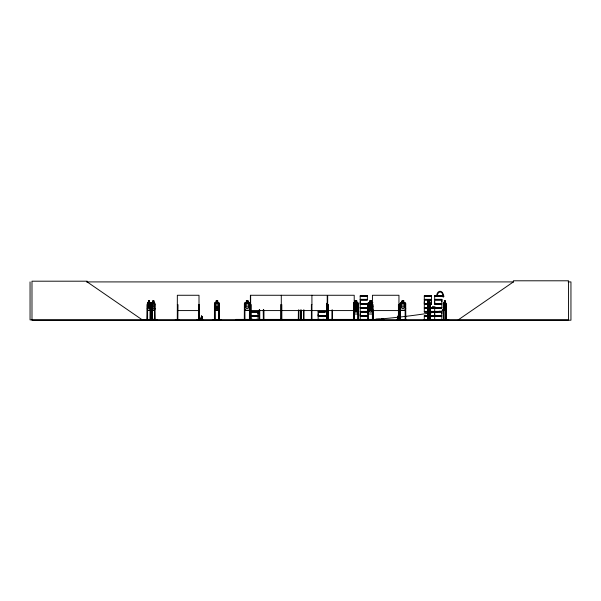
<?xml version="1.0" encoding="UTF-8"?>
<svg xmlns="http://www.w3.org/2000/svg" width="601" height="601" viewBox="0 0 601 601"><rect width="100%" height="100%" fill="white"/><g stroke="black" fill="none" stroke-linecap="round" stroke-linejoin="round"><path stroke-width="0.9" d="M257.994 313.872L257.994 312.107L251.316 312.107M325.314 315.63L318.147 315.63L318.154 313.872M367.376 315.63L360.209 315.63L360.217 313.872M367.376 303.58L360.209 303.58L360.217 301.822M427.889 303.558L424.306 303.558L424.314 301.8M431.465 301.8L431.465 300.042L424.306 300.042L424.306 303.558M434.696 313.85L434.696 315.608L434.688 312.084M434.688 303.558L434.688 300.042L441.848 300.042L441.84 303.558L434.688 303.558L434.696 301.8M441.84 313.85L441.84 312.084L429.152 312.107M441.84 301.8L441.84 300.042M260.879 319.837L247.62 319.567L260.894 319.574M152.083 310.679L152.196 312.377A1.277 0.669 -90 0 1 152.331 314.383L152.466 318.538M201.523 319.837L201.673 316.209L202.049 319.837M397.787 319.852L397.975 316.209L397.802 318.019M152.106 318.8L152.586 318.462L152.624 319.837M428.911 310.349L429.091 308.471L429.174 310.349L430.143 310.349L430.226 308.478M430.083 310.349L430.271 308.471M201.425 318.928L201.643 316.209L200.922 319.837M424.779 319.807L433.201 319.837M435.687 319.785L448.699 319.597L424.298 319.717L424.306 316.314L428.813 316.314M444.297 309.831C444.139 311.543 442.434 309.477 443.793 309.109M318.132 319.875L318.154 316.336L325.314 316.336M360.187 319.875L367.376 319.74M443.854 310.289L443.523 308.478L443.831 310.349L445.717 310.349L445.904 308.471M445.657 310.349L445.987 308.478M201.042 319.837L201.598 316.209M397.351 319.837L398.162 316.209L399.011 319.837L399.019 319.326L398.523 319.882M152.241 318.568L152.121 318.613M397.223 319.837L397.854 316.209M446.182 319.837L446.16 304.572L445.754 304.572L445.724 319.882M428.468 303.445L428.28 300.868L428.137 307.877L428.423 306.007C428.37 311.746 430.091 302.13 427.882 303.445L428.032 302.754M427.461 319.882L427.642 302.754M429.001 303.452L429.46 302.754M150.288 310.349L150.723 303.415L150.325 302.754L149.544 302.754L149.596 300.868L148.417 300.868L148.417 302.754M150.723 308.478L150.34 310.349L147.636 310.349L147.29 308.478M154.592 310.349L155.028 303.415L154.562 302.814L151.963 302.814M200.742 319.837L201.545 316.209L202.71 319.837M200.696 319.837L201.538 316.209M144.826 319.597L157.244 319.845L143.023 319.867M317.396 319.597L325.562 319.597M175.327 319.589L179.361 319.807M219.365 308.471L218.787 310.289L215.038 310.289L214.58 303.452L215.045 302.754L216.21 302.754M218.824 310.349L219.418 308.478M357.903 310.349L358.512 308.478L357.933 310.349L353.959 310.349L353.613 309.102M357.835 313.962L358.399 312.137L358.399 307.111L357.888 306.42L356.761 306.42M358.481 312.144L357.873 314.022L353.906 314.022L353.411 310.462M429.873 300.868L429.399 300.868L429.212 303.445L429.414 308.471L430.008 306.961L429.813 300.868M250.294 319.852L250.392 295.264M370.622 304.842L370.622 305.083M249.986 308.471L249.362 310.289L245.028 310.289L244.457 308.471L244.983 310.349L249.407 310.349L250.054 308.478L250.054 303.415L249.385 302.754L248.168 302.754L248.168 300.868L246.282 300.868L246.342 302.814L245.403 303.445L245.403 306.961L246.342 308.471L248.1 308.471L249.047 306.961L249.047 303.445L248.1 302.814L248.1 300.928L246.342 300.928M405.735 308.478L405.089 310.349L400.664 310.349L400.086 308.478M331.872 319.484L325.915 319.567L329.025 319.852M370.847 319.589L373.784 319.882L370.847 319.807M373.514 319.875L373.461 319.326M373.754 319.589L368.36 319.484M212.927 319.845L220.867 319.597L218.043 319.845M212.957 319.597L215.827 319.574M215.812 319.837L212.957 319.807M299.028 319.845L299.005 319.326M299.23 319.837L302.108 319.567L299.208 319.845M352.088 319.837L359.886 319.597L357.325 319.845M444.387 302.754L443.523 303.422L443.643 319.875M443.838 302.754L443.583 308.478M151.625 310.544C150.791 311.318 153.736 309.057 154.637 310.349M326.719 319.837L326.726 319.326M399.935 319.837L399.988 319.326L400.627 319.326L400.627 319.882M152.924 319.837L152.857 319.048M147.328 319.882L147.696 302.754M152 302.754L151.587 308.478L152.015 310.289M152.015 302.814L151.587 303.422M444.357 302.814L443.951 306.961L444.357 308.471L445.101 308.471L445.506 306.961L445.131 300.868M215.015 302.754L214.497 303.422L214.459 319.882M353.441 303.422L354.004 302.754M432.435 306.938L431.954 307.532L432.48 306.938L435.154 306.938M353.951 306.487L353.441 307.119L353.974 306.487L357.865 306.487M244.306 319.326L244.306 319.882L244.397 303.422L244.998 302.754L246.282 302.754M244.457 303.452L245.028 302.814L249.362 302.814M326.771 319.882L326.861 303.422L327.462 302.754M367.812 307.096L368.413 306.42L369.698 306.42M458.217 319.882L513.389 281.914L513.389 280.795L568.554 280.795L568.554 319.882L30.05 319.882L30.05 281.914M369.758 306.487L368.819 307.111L368.819 310.627L369.758 312.137L371.516 312.137L372.462 310.627L372.462 307.111L371.516 306.487M443.14 310.447L442.381 309.831L443.14 309.207M250.489 319.845L250.594 304.572M298.291 319.845L298.427 309.973M360.187 307.689L367.376 307.87M151.707 310.379L152.098 310.544M281.276 319.326L281.321 319.882L281.283 295.264M86.454 281.914L513.675 281.914M568.133 281.914L570.95 281.914L570.95 320.205L31.988 320.205L31.988 281.193L87.16 281.193L87.16 281.914L142.324 319.882M360.202 295.82L367.376 295.82M441.855 295.932L434.681 295.925L434.696 299.336L441.848 299.336M424.314 296.15L431.465 296.15M434.696 296.15L441.84 296.15M360.217 296.173L367.369 296.173M360.157 299.599L367.421 299.599M424.253 299.576L431.518 299.576M434.636 299.576L441.9 299.576M360.157 299.816L367.421 299.816M424.253 299.794L431.518 299.794M434.636 299.794L441.9 299.794M367.376 300.064L360.209 300.064L360.209 303.58M153.894 300.868L152.722 300.868L152.759 302.814L152.241 303.445L152.241 306.961L152.804 308.471L153.856 308.471L154.427 306.961L154.427 303.445L153.856 302.814L153.811 300.928L152.759 300.928M427.844 303.422L427.844 308.478L428.693 308.471L428.708 300.868L427.867 300.868L427.672 303.445L428.025 310.349M445.191 300.868L444.327 300.868L444.409 302.814M148.455 300.928L149.559 300.928M217.735 300.928L216.18 300.928L216.21 310.349M355.176 300.928L356.776 300.928L356.746 302.814L357.587 303.445L357.587 306.961L356.746 308.471L355.176 308.471L354.335 306.961L354.335 303.445L355.176 302.814L355.206 300.928M369.758 300.928L371.516 300.928L371.516 302.814L372.462 303.445L372.462 306.961L371.516 308.471L369.758 308.471L368.819 306.961L368.819 303.445L369.758 302.814L369.698 300.868L371.583 300.868L371.583 302.754L372.8 302.754M403.789 300.928L402.031 300.928L402.031 302.814L401.092 303.445L401.092 306.961L402.031 308.471L403.789 308.471L404.728 306.961L404.728 303.445L403.789 302.814L403.849 300.868L401.971 300.868L401.971 302.754L400.687 302.754L400.086 303.422L400.108 319.882M427.882 300.928L428.693 300.928M429.414 300.928L429.858 300.928M444.357 300.928L445.161 300.928M429.482 301.244L429.482 301.875M147.651 302.754L148.47 302.754M151.948 302.754L152.767 302.754M153.848 302.754L154.63 302.754M217.735 302.754L218.839 302.754L219.418 303.415L218.787 302.814L215.038 302.814M353.974 302.754L355.146 302.754L355.123 300.868L356.829 300.868L356.829 302.754L357.918 302.754L358.512 303.415L358.512 319.882M369.698 302.754L368.413 302.754L367.812 303.422L367.722 319.882M403.849 302.754L405.074 302.754L405.735 303.415L405.773 319.597M427.581 302.754L428.964 302.754L429.106 303.415L428.904 302.754M445.131 302.754L445.965 303.445L445.98 319.882M147.666 302.814L150.31 302.814M354.004 302.814L357.895 302.814M372.778 302.814L368.443 302.814L367.872 303.452L367.88 312.137L368.398 314.022L372.823 314.022L373.469 310.462M400.709 302.814L405.044 302.814L405.675 303.445M427.589 302.814L428.956 302.814M429.129 302.814L430.136 302.814M443.793 302.814L445.694 302.814M147.335 303.422L147.23 319.882M445.934 303.415L445.904 319.882M216.21 303.445L217.735 303.445M429.677 303.558L431.473 303.558L431.473 300.042M360.157 303.828L367.421 303.828M424.253 303.805L426.95 303.805M429.707 303.805L431.518 303.805M434.636 303.805L441.9 303.805M360.157 304.046L367.421 304.046M424.253 304.023L426.95 304.023M429.707 304.023L431.518 304.023M434.636 304.023L441.9 304.023M367.376 304.294L360.209 304.294L360.209 307.682L367.376 307.689M427.889 304.264L424.306 304.264L424.306 307.659L427.889 307.569M429.677 304.264L431.473 304.264M434.688 304.264L441.848 304.264L441.848 307.659L434.681 307.667M356.791 304.534L355.078 304.534L355.131 306.487L354.312 307.111L354.312 310.627L355.161 312.137L356.739 312.137L357.58 310.627L357.58 307.111L356.739 306.487M369.698 304.534L371.583 304.534L371.583 306.42L372.8 306.42M150.167 304.572L150.641 304.572M154.465 304.572L154.938 304.572M177.34 304.572L177.851 304.572L177.753 319.882M219.403 304.572L218.854 304.572L218.899 319.882M244.367 304.572L244.885 304.572L244.945 319.882M249.986 304.572L249.468 304.572L249.407 319.882M250.384 304.572L251.165 304.572L251.226 319.882M311.911 304.572L311.393 304.572L311.393 319.882M326.779 304.572L327.35 304.572L327.29 319.882M353.531 304.572L354.214 304.572M355.131 304.602L356.739 304.602M358.542 304.572L357.993 304.572L357.941 319.882M367.782 304.572L368.3 304.572L368.3 319.882M369.758 304.602L371.516 304.602M372.335 304.572L372.883 304.572L372.943 319.882M398.966 304.572L398.418 304.572L398.418 318.402M400.048 304.572L400.567 304.572L400.506 319.882L397.516 319.882L400.454 319.807M405.675 304.572L405.157 304.572L405.157 319.882L405.097 319.326L405.735 319.326M443.553 304.572L443.951 304.572M443.508 305.203L445.934 305.203M353.921 306.42L355.101 306.42M368.443 306.487L372.778 306.487M216.21 306.961L217.735 306.961M427.882 306.961L428.693 306.961L428.701 303.4L428.415 305.165L428.107 303.407L428.318 308.471M358.451 307.088L357.858 306.42M360.217 307.592L367.369 307.592M429.67 307.569L431.48 307.659M431.473 307.795L429.677 307.802L441.855 307.81L434.688 307.795M367.376 307.99L360.202 307.99L360.217 311.401L367.376 311.401M427.889 307.975L424.298 307.975L424.314 311.378L428.813 311.378M429.685 307.975L441.855 307.975M360.217 308.215L367.369 308.215M424.314 308.193L427.889 308.193M430.083 308.215L441.84 308.193M155.028 308.478L154.562 310.289L151.963 310.289M429.106 308.478L429.114 310.349M147.666 310.289L150.31 310.289M354.004 310.289L357.895 310.289M372.778 310.289L368.443 310.289L367.872 308.471L368.398 310.349L372.823 310.349M400.709 310.289L405.044 310.289M427.589 310.289L428.956 310.289M429.129 310.289L430.136 310.289M443.793 310.289L445.694 310.289M218.862 310.349L215 310.349L214.497 308.478M428.971 310.349L427.581 310.349L427.469 308.471L427.642 310.349M177.34 310.582L199.006 310.582M250.647 310.582L327.229 310.582M327.688 310.582L354.214 310.582M372.44 310.582L398.966 310.582M251.316 311.401L258.002 311.401M318.147 311.401L325.314 311.401M429.152 311.401L441.848 311.378M251.278 311.649L258.054 311.649M318.094 311.649L325.366 311.649M360.157 311.649L367.421 311.649M424.253 311.626L428.829 311.626M429.106 311.649L441.9 311.626M251.278 311.866L258.054 311.866M318.094 311.866L325.366 311.866M360.157 311.866L367.421 311.866M424.253 311.844L428.829 311.844M429.106 311.866L441.9 311.844M325.314 312.107L318.147 312.107L318.147 315.63M367.376 312.107L360.209 312.107L360.209 315.63M424.306 312.084L428.813 312.084M151.317 314.383L151.384 314.383A1.277 0.669 -90 0 1 151.527 312.377L151.46 312.377A1.277 0.669 -90 0 0 151.317 314.383L151.46 319.304M152.331 314.383L152.263 314.383A1.277 0.669 -90 0 0 152.128 312.377M251.316 315.63L258.002 315.63L258.002 312.107M424.306 315.608L428.813 315.608M429.152 315.63L441.848 315.608L441.848 312.084M251.278 315.871L258.054 315.871M318.094 315.871L325.366 315.871M360.157 315.871L367.421 315.871M424.253 315.848L428.829 315.848M429.106 315.871L441.9 315.848M424.253 316.066L428.829 316.066M434.636 316.066L441.9 316.066M251.278 316.088L258.054 316.088M318.094 316.088L325.366 316.088M360.157 316.088L367.421 316.088M429.106 316.088L435.184 316.088M251.316 316.336L258.002 316.336L258.002 319.732M367.376 316.336L360.209 316.336L360.209 319.732M429.152 316.336L435.147 316.336M151.88 318.748L152.541 318.703M152.939 319.048L151.039 319.048L151.039 319.717M147.628 319.326L147.065 319.326L147.072 319.882M150.122 319.326L150.686 319.326M151.369 319.326L151.925 319.326M154.427 319.326L154.983 319.326L154.975 319.882L154.577 302.754M177.295 319.326L177.904 319.326L177.896 319.882M198.585 319.326L199.194 319.326L199.186 319.882M214.377 319.326L215.03 319.326M427.461 319.326L427.859 319.326M428.581 319.326L429.392 319.326M430.113 319.326L430.511 319.326M443.5 319.326L444.004 319.326M445.709 319.326L446.205 319.326M197.12 319.574L201.162 319.597M244.945 319.484L265.552 319.807M299.005 319.484L303.475 319.484M311.964 319.567L311.911 295.264M400.627 319.484L405.097 319.484M220.867 319.597L217.975 319.882M325.945 319.597L329.002 319.589M359.886 319.597L357.257 319.882M360.217 319.634L367.369 319.634M397.554 319.597L400.446 319.574M424.314 319.612L448.699 319.597M157.214 319.807L143.376 319.867M332.593 319.845L332.511 319.326M250.129 319.845L250.046 319.326M353.02 319.845L352.997 319.409M443.899 319.567L443.951 309.973M217.735 302.814L218.546 303.445L218.546 306.961L217.735 308.471L216.21 308.471L215.398 306.961L215.398 303.445L216.21 302.814L216.127 300.868L217.787 300.868L217.735 310.349M149.559 302.814L150.122 303.445L150.122 306.961L149.559 308.471L148.507 308.471L147.944 306.961L148.47 300.868M151.955 310.439L152.181 310.83M150.28 302.754L150.686 303.445L150.648 319.882M445.649 302.754L445.904 303.445M353.471 312.137L353.974 313.962M353.666 309.072L353.989 310.349M398.966 319.837L398.155 316.209L398.786 319.837L398.869 304.572M201.853 316.209L202.657 319.837M430.083 302.754L430.286 319.882L430.354 304.572M428.543 302.754L428.738 303.445M151.625 308.471L151.985 310.349M147.373 308.471L147.688 310.349M202.484 319.837L201.823 316.209L202.357 319.837M398.11 318.019L398.035 316.209L398.523 318.928M427.657 319.875L427.619 304.572M398.057 316.209L398.365 319.484M427.844 308.478L427.965 310.349M201.726 316.209L201.801 318.019M443.733 304.572L443.801 319.882M441.848 319.702L441.84 316.314L434.688 316.314L434.688 319.702M434.688 307.99L434.696 311.378M433.997 307.006L433.997 307.524L433.862 307.006M430.429 319.882L430.466 304.572L430.151 319.882M429.399 300.868L429.414 302.814M429.347 309.973L429.362 319.882M429.234 309.973L429.279 319.882M429.167 319.882L429.046 303.415L428.949 319.882M428.641 300.868L428.633 302.814M428.626 309.973L428.611 319.882M428.318 303.445L428.318 306.961M427.927 300.868L427.942 302.814M427.814 309.973L427.829 319.882M427.702 309.973L427.769 319.882M405.615 319.326L405.615 319.882M400.146 303.452L400.146 308.471M398.921 319.882L398.966 295.264L372.44 295.264L372.387 319.882M398.523 304.572L398.523 318.402M398.418 319.326L398.471 319.882M383.656 319.882L383.656 319.011L379.329 318.77L375.918 319.011L375.918 319.882M374.07 319.882L374.07 319.409L235.968 319.409L235.968 319.882M373.401 309.973L373.416 319.882M373.116 319.409L373.116 319.882M372.785 304.572L372.823 319.882M372.507 319.326L372.522 319.882M372.282 319.326L372.297 319.882M368.36 319.326L368.36 319.882M367.842 319.326L367.842 319.882M367.219 319.882L364.852 319.882M358.602 319.326L358.602 319.882M358.376 319.326L358.391 319.882M358.083 304.572L358.083 319.882M354.267 319.882L354.214 295.264L327.688 295.264L327.635 319.882L327.583 304.572L328.131 304.572L328.184 319.882M354.117 304.572L354.042 319.882M353.989 304.572L353.989 306.367M353.989 313.579L353.951 319.882M353.899 304.572L353.846 319.882M353.771 304.572L353.719 319.882M353.666 304.572L353.613 319.882M353.531 309.973L353.441 319.882M353.388 319.326L353.388 319.882M332.451 309.973L332.391 319.882M331.932 309.973L331.992 319.882M331.872 319.326L331.872 319.882M328.033 304.572L328.086 319.882M327.966 319.326L327.951 319.882M327.755 319.326L327.77 319.882M327.38 319.326L327.41 319.882M327.162 319.882L327.229 295.264L250.647 295.264L250.647 319.882M326.929 303.452L326.876 319.882M323.428 319.326L323.436 319.882M323.323 319.326L323.285 319.882M323.195 319.326L323.218 319.882M323.083 319.326L323.045 319.882M322.94 319.326L322.895 319.882M320.002 319.326L320.063 319.882M319.875 319.326L319.912 319.882M319.74 319.326L319.792 319.882M319.634 319.326L319.679 319.882M319.529 319.326L319.484 319.882M311.333 319.326L311.333 319.882M304.114 319.326L304.114 319.882M304.053 309.973L303.993 319.882M303.595 319.326L303.595 319.882M303.535 309.973L303.475 319.882M301.251 310.101L301.304 319.882M301.154 310.101L301.206 319.882M301.071 319.326L301.011 319.882M300.883 319.326L300.868 319.882M300.8 310.101L300.725 319.882L300.703 310.101M298.945 309.973L298.885 319.882M298.487 319.326L298.487 319.882M281.854 319.326L281.854 319.882L281.801 304.572L280.757 304.572L280.705 319.882M280.825 319.326L280.825 319.882M263.809 309.973L263.809 319.882M263.689 309.973L263.689 319.882M263.606 319.326L263.629 319.882M263.396 309.973L263.478 319.882M263.276 309.973L263.351 319.882M263.23 319.326L263.23 319.882M259.775 319.326L259.775 319.882M259.722 309.973L259.655 319.882L259.602 309.973M259.392 319.326L259.392 319.882L259.309 309.973M259.189 309.973L259.264 319.882M256.642 319.326L256.687 319.882M256.522 319.326L256.567 319.882M256.439 319.326L256.454 319.882M256.311 319.882L256.289 319.326L256.176 319.882M256.116 319.326L256.056 319.882M252.54 319.326L252.615 319.882M252.45 319.326L252.495 319.882M252.367 319.326L252.367 319.882M252.225 319.326L252.24 319.882M252.037 319.326L252.067 319.882M251.992 319.326L251.992 319.882M251.105 319.326L251.105 319.882M250.362 319.326L250.316 319.882M249.986 303.445L249.926 319.882M249.528 319.326L249.528 319.882M244.825 319.326L244.825 319.882M244.502 319.882L242.105 319.882M240.768 319.882L238.379 319.882M237.087 319.409L237.087 319.882M219.455 319.882L219.455 319.326L218.802 319.326L218.802 319.882M219.388 303.415L219.38 319.882M219.305 304.572L219.222 319.882M218.952 304.572L219.034 319.882M215.03 319.882L214.978 304.572L214.429 304.572L214.429 319.882M214.873 304.572L214.925 319.882M214.797 319.326L214.812 319.882M214.595 319.326L214.61 319.882M199.126 319.882L199.149 304.572L198.638 304.572L198.593 319.882M199.006 319.882L199.006 295.264L177.34 295.264L177.303 319.882M198.841 319.326L198.863 319.882M198.773 304.572L198.736 319.882M177.716 304.572L177.626 319.882M177.55 319.326L177.565 319.882M177.483 304.572L177.438 319.882M154.78 304.572L154.818 319.882M154.63 304.572L154.592 319.882M154.465 309.072L154.48 319.882L154.434 319.326M153.848 300.868L153.856 302.814M152.511 318.462L152.511 319.582M152.278 318.462L152.278 319.582M152.203 318.462L152.203 319.582M152.008 319.048L152.008 319.582M151.918 319.882L151.88 304.572L151.407 304.572L151.407 319.882M151.722 304.572L151.752 319.882M151.655 319.326L151.662 319.882M151.572 304.572L151.572 319.882M151.114 319.048L151.114 319.582M150.475 309.072L150.513 319.882M150.415 319.326L150.393 319.882M150.325 304.572L150.288 319.882M150.167 309.072L150.13 319.882M149.544 300.868L149.506 302.814M147.613 319.882L147.576 304.572L147.11 304.572L147.11 319.882M147.455 319.326L147.455 319.882M444.154 310.334A265.89 27.661 0 0 1 441.818 310.822M440.21 311.138A265.89 27.661 0 0 1 381.492 318.891M436.672 296.09A4.823 3.411 -90 0 1 440.09 291.26A4.823 3.411 -90 0 1 443.5 296.09L444.064 296.09L443.245 297.202L442.419 296.09L442.99 296.09A4.027 2.847 -90 0 0 440.142 292.056A4.027 2.847 -90 0 0 437.295 296.09M357.392 311.438L356.844 311.491L355.92 309.673C355.274 312.655 353.238 311.558 355.559 309.26C353.32 307.119 355.311 305.962 355.89 308.831C356.438 305.962 358.564 307.103 356.258 309.275L357.392 311.438M372.289 311.438L371.681 311.491L370.644 309.673C370.021 312.407 367.557 312.077 370.246 309.26C367.752 307.096 369.976 305.969 370.614 308.831C371.328 306.127 373.582 306.698 371.027 309.275L372.289 311.438M431.473 295.782L424.306 295.782L431.48 295.797M441.848 295.782L434.688 295.782L441.855 295.797M367.376 295.947L360.202 295.947L360.217 299.358L367.376 299.358L367.376 295.962M431.48 295.932L424.298 295.932L424.314 299.336L431.473 299.336L431.473 295.94M149.371 301.244L148.695 301.244L148.695 301.875L149.371 301.875L149.371 301.244M153.668 301.244L152.992 301.244L152.992 301.875L153.668 301.875L153.668 301.244M217.464 301.244L216.48 301.244L216.48 301.875L217.464 301.875L217.464 301.244M247.792 301.244L246.658 301.244L246.658 301.875L247.792 301.875L247.792 301.244M356.468 301.244L355.454 301.244L355.454 301.875L356.468 301.875L356.468 301.244M371.208 301.244L370.073 301.244L370.073 301.875L371.208 301.875L371.208 301.244M403.474 301.244L402.347 301.244L402.347 301.875L403.474 301.875L403.474 301.244M444.973 301.244L444.492 301.244L444.492 301.875L444.973 301.875L444.973 301.244M149.559 303.445L148.507 303.445L148.507 306.961L149.559 306.961L149.559 303.445M153.856 303.445L152.804 303.445L152.804 306.961L153.856 306.961L153.856 303.445M248.1 303.445L246.342 303.445L246.342 306.961L248.1 306.961L248.1 303.445M356.746 303.445L355.176 303.445L355.176 306.961L356.746 306.961L356.746 303.445M371.516 303.445L369.758 303.445L369.758 306.961L371.516 306.961L371.516 303.445M403.789 303.445L402.031 303.445L402.031 306.961L403.789 306.961L403.789 303.445M429.798 303.445L429.414 303.445L429.414 306.961L429.798 306.961L429.798 303.445M445.101 303.445L444.357 303.445L444.357 306.961L445.101 306.961L445.101 303.445M356.453 304.917L355.439 304.917L355.439 305.541L356.453 305.541L356.453 304.917M371.208 304.917L370.073 304.917L370.073 305.541L371.208 305.541L371.208 304.917M356.739 307.111L355.161 307.111L355.161 310.627L356.739 310.627L356.739 307.111M371.516 307.111L369.758 307.111L369.758 310.627L371.516 310.627L371.516 307.111M427.889 307.802L424.306 307.795L427.889 307.81M428.806 319.882L428.821 309.973L428.753 319.882"/></g></svg>
